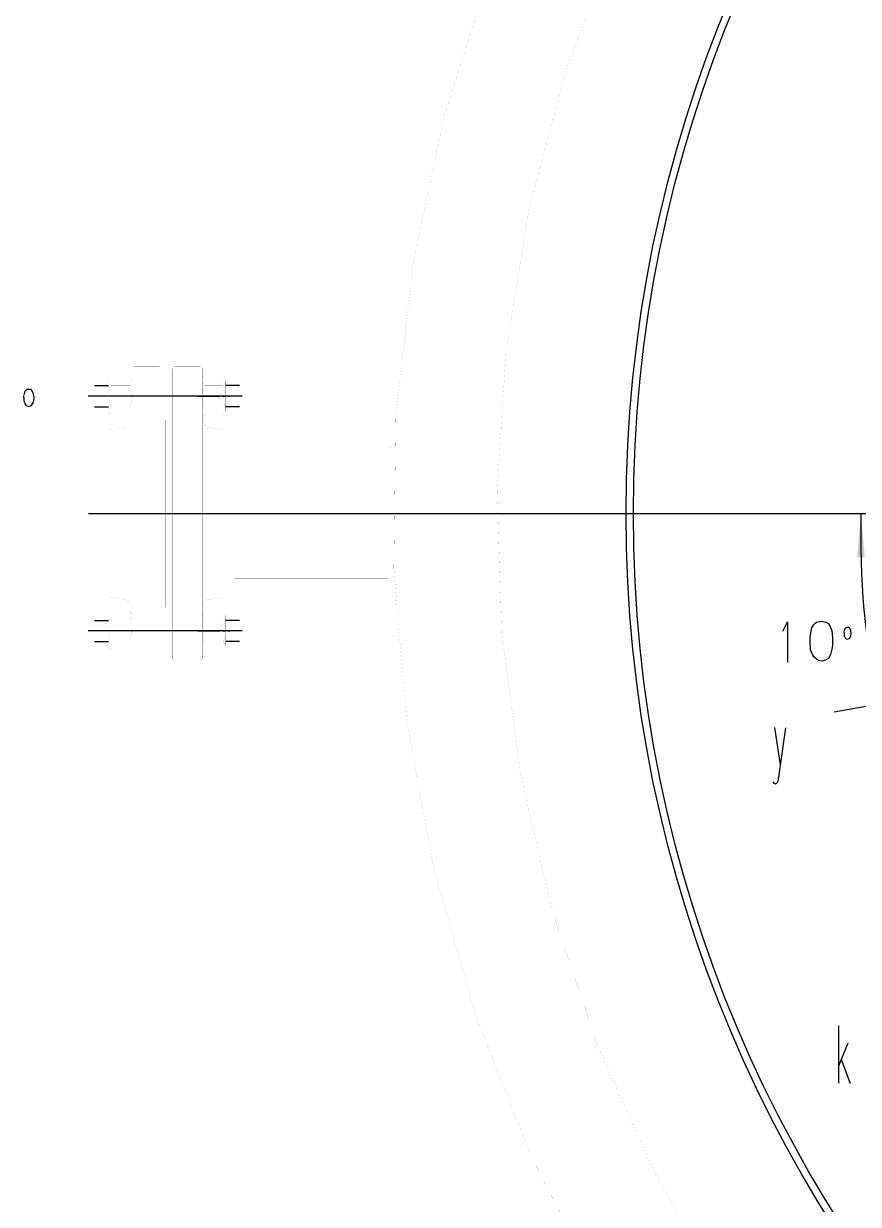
# Model space of a CAD drawing. Extents: x 0 to 8410, y 0 to 11890.
# Drawn here: x 1832 to 2402, y 1573 to 2378 of the extents above; entities that cross this region are included whole.
import ezdxf

# ---------------------------------------------------------------- set-up
doc = ezdxf.new("R2010")
doc.units = 0
doc.header["$MEASUREMENT"] = 0
doc.linetypes.add('中心线', pattern=[20.6, 15, -1.8, 2, -1.8])
doc.layers.add('6', color=7, linetype='Continuous')
doc.layers.add('9', color=7, linetype='Continuous')

# ---------------------------------------------------------------- blocks, each defined once
blk = doc.blocks.new('BLKENT257')
at = {"layer": '6', "color": 2, "linetype": 'Continuous'}
for p, q in [((2350.15, 1964.16), (2353.26, 1970.46)), ((2353.26, 1970.46), (2353.26, 1943.02)), ((2368.81, 1960.1), (2369.36, 1964.16)), ((2369.36, 1964.16), (2370, 1966.26)), ((2370, 1966.26), (2370.64, 1967.52)), ((2370.64, 1967.52), (2371.28, 1968.64)), ((2371.28, 1968.64), (2372.29, 1969.62)), ((2372.29, 1969.62), (2373.21, 1970.18)), ((2373.21, 1970.18), (2376.32, 1970.88)), ((2376.32, 1970.88), (2379.61, 1970.18)), ((2379.61, 1970.18), (2381.26, 1969.2)), ((2381.26, 1969.2), (2382.26, 1967.66)), ((2382.26, 1967.66), (2383.55, 1964.3)), ((2383.55, 1964.3), (2384.09, 1959.82)), ((2391.78, 1963.74), (2391.87, 1961.64)), ((2392.42, 1965.7), (2391.87, 1964.02)), ((2393.52, 1966.68), (2392.42, 1965.7)), ((2395.35, 1966.54), (2393.52, 1966.68)), ((2396.08, 1965.7), (2395.35, 1966.54)), ((2396.54, 1964.58), (2396.08, 1965.7)), ((2396.81, 1962.48), (2396.54, 1964.58)), ((2368.81, 1955.2), (2368.81, 1960.1)), ((2384.09, 1956.18), (2384, 1954.22)), ((2384.09, 1959.82), (2384.09, 1956.18)), ((2391.87, 1961.64), (2392.06, 1960.52)), ((2392.06, 1960.52), (2392.33, 1959.96)), ((2392.33, 1959.96), (2392.88, 1959.12)), ((2392.88, 1959.12), (2394.07, 1958.56)), ((2394.07, 1958.56), (2395.53, 1958.98)), ((2395.53, 1958.98), (2396.54, 1960.52)), ((2396.54, 1960.52), (2396.81, 1962.48)), ((2368.91, 1953.8), (2368.81, 1955.2)), ((2369.09, 1951.42), (2368.91, 1953.8)), ((2369.55, 1950.16), (2369.09, 1951.42)), ((2370.64, 1947.78), (2369.55, 1950.16)), ((2371.38, 1946.66), (2370.64, 1947.78)), ((2382.63, 1948.06), (2381.9, 1946.66)), ((2383.18, 1949.88), (2382.63, 1948.06)), ((2383.64, 1951.7), (2383.18, 1949.88)), ((2384, 1954.22), (2383.64, 1951.7)), ((2373.21, 1944.98), (2371.38, 1946.66)), ((2374.58, 1944.14), (2373.21, 1944.98)), ((2376.41, 1943.72), (2374.58, 1944.14)), ((2379.24, 1944.28), (2376.77, 1943.72)), ((2380.8, 1945.12), (2379.24, 1944.28)), ((2381.9, 1946.66), (2380.8, 1945.12))]:
    blk.add_line(p, q, dxfattribs=at)
at = {"layer": '6', "color": 1, "linetype": 'Continuous'}
blk.add_line((2420.23, 1915.14), (2385.25, 1908.97), dxfattribs=at)
blk.add_arc((2983.51, 2029.45), 580.28, 178.541, 191.458, dxfattribs=at)
for points in [[(2403.42, 2044.23), (2406.03, 2014.34), (2400.8, 2014.34)], [(2414.79, 1914.18), (2407.03, 1943.16), (2412.18, 1944.07)]]:
    blk.add_solid(points, dxfattribs=at)
blk = doc.blocks.new('BLKENT815')
at = {"layer": '9', "color": 5, "linetype": '中心线'}
blk.add_line((1951.24, 2124.23), (1973.14, 2124.23), dxfattribs=at)
at = {"layer": '9', "color": 7, "linetype": 'Continuous', "const_width": 0.03}
for points in [[(1954.24, 2134.52), (1954.24, 2113.93)], [(1955.86, 2137.31), (1968.53, 2137.31)], [(1970.14, 2134.52), (1970.14, 2113.93)], [(1955.86, 2131.73), (1968.53, 2131.73)], [(1968.53, 2116.73), (1955.86, 2116.73)], [(1955.86, 2111.14), (1968.53, 2111.14)]]:
    blk.add_lwpolyline(points, dxfattribs=at)
for points in [[(1955.86, 2137.31, 0.577314), (1955.86, 2131.73, -0.1)], [(1968.53, 2131.73, 0.577314), (1968.53, 2137.31, -0.1)], [(1955.86, 2131.73, 0.214955), (1955.86, 2116.73, -0.1)], [(1968.53, 2116.73, 0.214955), (1968.53, 2131.73, -0.1)], [(1955.86, 2116.73, 0.577282), (1955.86, 2111.14, -0.1)], [(1968.53, 2111.14, 0.577282), (1968.53, 2116.73, -0.1)]]:
    blk.add_lwpolyline(points, format="xyb", dxfattribs=at)
blk = doc.blocks.new('BLKENT816')
at = {"layer": '9', "color": 5, "linetype": '中心线'}
blk.add_line((1909.35, 2124.23), (1887.45, 2124.23), dxfattribs=at)
at = {"layer": '9', "color": 7, "linetype": 'Continuous', "const_width": 0.03}
for points in [[(1892.06, 2137.31, 0.577314), (1892.06, 2131.73, -0.1)], [(1904.74, 2131.73, 0.577314), (1904.74, 2137.31, -0.1)], [(1892.06, 2131.73, 0.214955), (1892.06, 2116.73, -0.1)], [(1904.74, 2116.73, 0.214955), (1904.74, 2131.73, -0.1)], [(1892.06, 2116.73, 0.577282), (1892.06, 2111.14, -0.1)], [(1904.74, 2111.14, 0.577282), (1904.74, 2116.73, -0.1)]]:
    blk.add_lwpolyline(points, format="xyb", dxfattribs=at)
for points in [[(1890.45, 2134.52), (1890.45, 2113.93)], [(1904.74, 2137.31), (1892.06, 2137.31)], [(1906.35, 2134.52), (1906.35, 2113.93)], [(1904.74, 2131.73), (1892.06, 2131.73)], [(1892.06, 2116.73), (1904.74, 2116.73)], [(1904.74, 2111.14), (1892.06, 2111.14)]]:
    blk.add_lwpolyline(points, dxfattribs=at)
blk = doc.blocks.new('BLKENT817')
at = {"layer": '9', "color": 5, "linetype": '中心线'}
blk.add_line((1951.24, 1964.23), (1973.14, 1964.23), dxfattribs=at)
at = {"layer": '9', "color": 7, "linetype": 'Continuous', "const_width": 0.03}
for points in [[(1954.24, 1953.93), (1954.24, 1974.52)], [(1955.86, 1977.31), (1968.53, 1977.31)], [(1970.14, 1953.93), (1970.14, 1974.52)], [(1968.53, 1971.73), (1955.86, 1971.73)], [(1955.86, 1956.73), (1968.53, 1956.73)], [(1955.86, 1951.14), (1968.53, 1951.14)]]:
    blk.add_lwpolyline(points, dxfattribs=at)
for points in [[(1955.86, 1977.31, 0.577282), (1955.86, 1971.73, -0.1)], [(1968.53, 1971.73, 0.577282), (1968.53, 1977.31, -0.1)], [(1955.86, 1971.73, 0.214955), (1955.86, 1956.73, -0.1)], [(1968.53, 1956.73, 0.214955), (1968.53, 1971.73, -0.1)], [(1955.86, 1956.73, 0.577314), (1955.86, 1951.14, -0.1)], [(1968.53, 1951.14, 0.577314), (1968.53, 1956.73, -0.1)]]:
    blk.add_lwpolyline(points, format="xyb", dxfattribs=at)
blk = doc.blocks.new('BLKENT818')
at = {"layer": '9', "color": 5, "linetype": '中心线'}
blk.add_line((1909.35, 1964.23), (1887.45, 1964.23), dxfattribs=at)
at = {"layer": '9', "color": 7, "linetype": 'Continuous', "const_width": 0.03}
for points in [[(1892.06, 1977.31, 0.577282), (1892.06, 1971.73, -0.1)], [(1904.74, 1971.73, 0.577282), (1904.74, 1977.31, -0.1)], [(1892.06, 1971.73, 0.214955), (1892.06, 1956.73, -0.1)], [(1904.74, 1956.73, 0.214955), (1904.74, 1971.73, -0.1)], [(1892.06, 1956.73, 0.577314), (1892.06, 1951.14, -0.1)], [(1904.74, 1951.14, 0.577314), (1904.74, 1956.73, -0.1)]]:
    blk.add_lwpolyline(points, format="xyb", dxfattribs=at)
for points in [[(1890.45, 1953.93), (1890.45, 1974.52)], [(1904.74, 1977.31), (1892.06, 1977.31)], [(1906.35, 1953.93), (1906.35, 1974.52)], [(1892.06, 1971.73), (1904.74, 1971.73)], [(1904.74, 1956.73), (1892.06, 1956.73)], [(1904.74, 1951.14), (1892.06, 1951.14)]]:
    blk.add_lwpolyline(points, dxfattribs=at)

msp = doc.modelspace()

# ---------------------------------------------------------------- linework, layer by layer
at = {"layer": '6'}
for p, q in [((1832.49, 2124.68), (1832.62, 2121.68)), ((1833.4, 2127.48), (1832.62, 2125.08)), ((1834.97, 2128.88), (1833.4, 2127.48)), ((1837.59, 2128.68), (1834.97, 2128.88)), ((1838.63, 2127.48), (1837.59, 2128.68)), ((1839.29, 2125.88), (1838.63, 2127.48)), ((1839.68, 2122.88), (1839.29, 2125.88)), ((1880.92, 2131.43), (1890.45, 2131.43)), ((1979.68, 2131.43), (1970.14, 2131.43)), ((1832.62, 2121.68), (1832.88, 2120.08)), ((1832.88, 2120.08), (1833.27, 2119.28)), ((1833.27, 2119.28), (1834.06, 2118.08)), ((1834.06, 2118.08), (1835.76, 2117.28)), ((1835.76, 2117.28), (1837.85, 2117.88)), ((1837.85, 2117.88), (1839.29, 2120.08)), ((1839.29, 2120.08), (1839.68, 2122.88)), ((1981.6, 2124.23), (1876.61, 2124.23)), ((1880.92, 2117.03), (1890.45, 2117.03)), ((1979.68, 2117.03), (1970.14, 2117.03)), ((1876.8, 2044.23), (4416.91, 2044.23)), ((1981.6, 1964.23), (1876.61, 1964.23)), ((1880.92, 1971.43), (1890.45, 1971.43)), ((1979.68, 1971.43), (1970.14, 1971.43)), ((1880.92, 1957.03), (1890.45, 1957.03)), ((1979.68, 1957.03), (1970.14, 1957.03)), ((2344.51, 1898.36), (2348.43, 1872.96)), ((2351.89, 1898.16), (2347.25, 1864.56)), ((2344.44, 1860.16), (2343.52, 1861.36)), ((2345.16, 1859.76), (2344.44, 1860.16)), ((2345.75, 1860.16), (2345.16, 1859.76)), ((2346.34, 1860.76), (2345.75, 1860.16)), ((2346.73, 1861.96), (2346.34, 1860.76)), ((2347.25, 1864.56), (2346.73, 1861.96)), ((2388.18, 1695.13), (2388.18, 1655.93)), ((2394.39, 1683.33), (2388.18, 1667.53)), ((2390.14, 1671.73), (2395.96, 1655.73))]:
    msp.add_line(p, q, dxfattribs=at)
at = {"layer": '6', "const_width": 0.03}
for points in [[(3432.85, 1019, 7.34075), (2863.64, 1019, -0.1)], [(3462.32, 1102.2, 6.16109), (2834.17, 1102.2, -0.1)], [(1900.97, 2102.58, 0.378866), (1906.24, 2108.54, -0.1)], [(1954.24, 2108.54, 0.378866), (1959.51, 2102.58, -0.1)], [(1906.24, 1979.92, 0.378866), (1900.97, 1985.87, -0.1)], [(1959.51, 1985.87, 0.378866), (1954.24, 1979.92, -0.1)]]:
    msp.add_lwpolyline(points, format="xyb", dxfattribs=at)
for points in [[(1907.24, 2144.23), (1906.24, 2143.23)], [(1906.24, 2044.23), (1906.24, 2143.23)], [(1907.24, 2144.23), (1925.24, 2144.23)], [(1926.24, 2143.23), (1925.24, 2144.23)], [(1926.24, 2143.23), (1926.24, 2044.23)], [(1934.24, 2143.23), (1935.24, 2144.23)], [(1934.24, 2143.23), (1934.24, 2044.23)], [(1953.24, 2144.23), (1935.24, 2144.23)], [(1953.24, 2144.23), (1954.24, 2143.23)], [(1954.24, 2044.23), (1954.24, 2143.23)], [(1881.72, 2132.23), (1880.72, 2131.23)], [(1880.72, 2131.23), (1880.72, 2117.23)], [(1881.72, 2132.23), (1881.72, 2116.23)], [(1881.72, 2132.23), (1890.45, 2132.23)], [(1934.24, 2132.23), (1926.24, 2132.23)], [(1978.88, 2132.23), (1970.14, 2132.23)], [(1978.88, 2132.23), (1978.88, 2116.23)], [(1978.88, 2132.23), (1979.88, 2131.23)], [(1979.88, 2131.23), (1979.88, 2117.23)], [(1881.72, 2116.23), (1880.72, 2117.23)], [(1978.88, 2116.23), (1979.88, 2117.23)], [(1881.72, 2116.23), (1890.45, 2116.23)], [(1934.24, 2116.23), (1926.24, 2116.23)], [(1978.88, 2116.23), (1970.14, 2116.23)], [(1890.24, 2101.26), (1900.97, 2102.58)], [(1890.24, 2044.23), (1890.24, 2101.26)], [(1929.46, 2105.23), (1926.24, 2105.23)], [(1929.46, 2108.04), (1931.14, 2108.04)], [(1929.46, 1980.41), (1929.46, 2108.04)], [(1931.14, 1980.41), (1931.14, 2108.04)], [(1934.24, 2105.23), (1931.14, 2105.23)], [(1970.24, 2101.26), (1959.51, 2102.58)], [(1970.24, 2044.23), (1970.24, 2101.26)], [(1976.24, 2088.88), (1970.24, 2094.88)], [(1976.24, 2044.23), (1976.24, 2088.88)], [(2081.11, 2088.73), (1976.4, 2088.73)], [(2081.11, 2088.73), (2085.29, 2091.39)], [(2081.11, 2088.73), (2081.11, 1999.73)], [(1890.24, 2044.23), (1890.24, 1987.19)], [(1906.24, 2044.23), (1906.24, 1945.23)], [(1926.24, 1945.23), (1926.24, 2044.23)], [(1934.24, 1945.23), (1934.24, 2044.23)], [(1954.24, 2044.23), (1954.24, 1945.23)], [(1970.24, 2044.23), (1970.24, 1987.19)], [(1976.24, 2044.23), (1976.24, 1999.57)], [(1976.24, 1999.57), (1970.24, 1993.57)], [(2081.11, 1999.73), (1976.4, 1999.73)], [(2081.11, 1999.73), (2085.29, 1997.07)], [(1890.24, 1987.19), (1900.97, 1985.87)], [(1929.46, 1983.23), (1926.24, 1983.23)], [(1929.46, 1980.41), (1931.14, 1980.41)], [(1934.24, 1983.23), (1931.14, 1983.23)], [(1970.24, 1987.19), (1959.51, 1985.87)], [(1881.72, 1972.23), (1880.72, 1971.23)], [(1881.72, 1956.23), (1881.72, 1972.23)], [(1881.72, 1972.23), (1890.45, 1972.23)], [(1934.24, 1972.23), (1926.24, 1972.23)], [(1978.88, 1972.23), (1970.14, 1972.23)], [(1978.88, 1956.23), (1978.88, 1972.23)], [(1978.88, 1972.23), (1979.88, 1971.23)], [(1880.72, 1957.23), (1880.72, 1971.23)], [(1979.88, 1957.23), (1979.88, 1971.23)], [(1881.72, 1956.23), (1880.72, 1957.23)], [(1881.72, 1956.23), (1890.45, 1956.23)], [(1934.24, 1956.23), (1926.24, 1956.23)], [(1978.88, 1956.23), (1970.14, 1956.23)], [(1978.88, 1956.23), (1979.88, 1957.23)], [(1907.24, 1944.23), (1906.24, 1945.23)], [(1907.24, 1944.23), (1925.24, 1944.23)], [(1926.24, 1945.23), (1925.24, 1944.23)], [(1934.24, 1945.23), (1935.24, 1944.23)], [(1953.24, 1944.23), (1935.24, 1944.23)], [(1953.24, 1944.23), (1954.24, 1945.23)]]:
    msp.add_lwpolyline(points, dxfattribs=at)
at = {"layer": '6'}
for radius in [905, 900]:
    msp.add_circle((3148.24, 2044.23), radius, dxfattribs=at)
for p in [(1906.24, 2124.23), (1906.24, 1964.23)]:
    msp.add_point(p, dxfattribs=at)

# ---------------------------------------------------------------- block references
for name in ['BLKENT816', 'BLKENT815', 'BLKENT257', 'BLKENT818', 'BLKENT817']:
    msp.add_blockref(name, (0, 0), dxfattribs=at)

doc.saveas('drawing.dxf')
